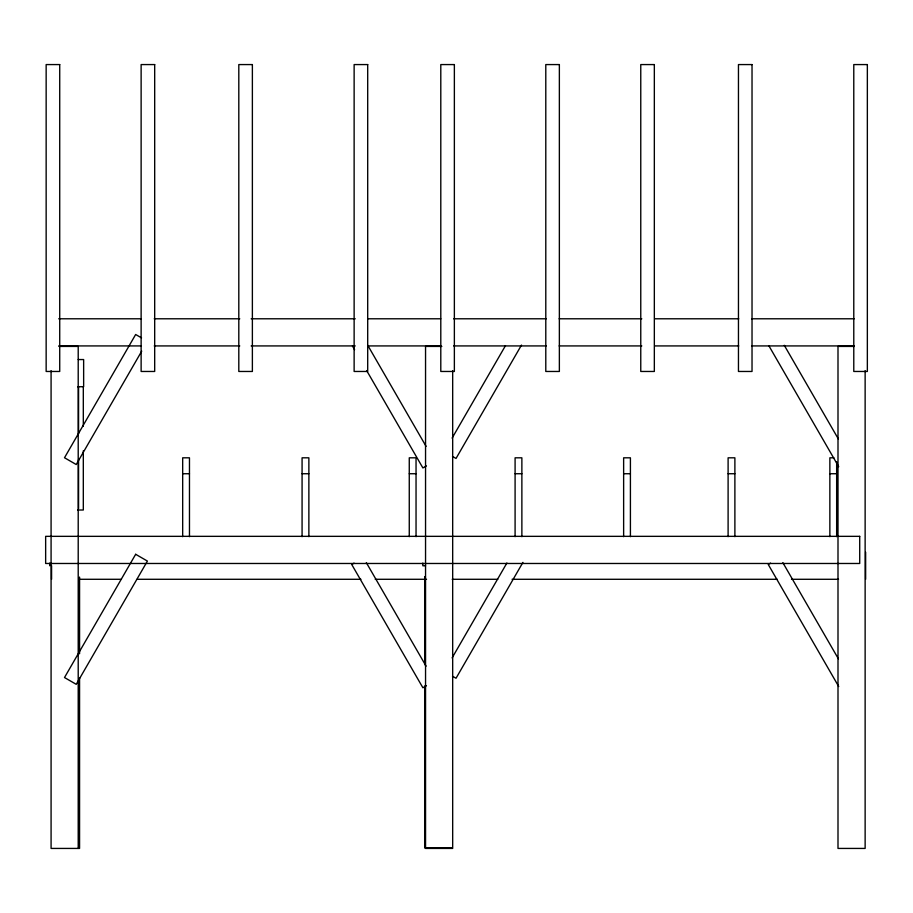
<?xml version="1.0" encoding="UTF-8"?>
<svg xmlns="http://www.w3.org/2000/svg" width="913" height="913" viewBox="0 0 913 913"><rect width="100%" height="100%" fill="white"/><g stroke="black" fill="none" stroke-linecap="round" stroke-linejoin="round"><path stroke-width="1.37" d="M141.72 351.14L76.247 464.534L64.503 457.744L135.66 334.5L141.538 337.89M452.106 438.114L505.471 345.673M521.494 345.068L456.032 458.452L452.506 456.42M452.106 657.908L506.898 563.001M522.921 562.397L456.032 678.245L452.506 676.213M426.417 465.915L422.89 467.947L366.672 370.587M354.084 563.138L351.733 564.496L422.89 687.751L426.417 685.709M770.606 563.138L768.255 564.496L838.705 686.519M58.706 318.785L141.389 318.785M154.229 318.785L239.765 318.785M251.166 318.785L355.248 318.785M368.076 318.785L440.785 318.785M453.613 318.785L546.282 318.785M559.121 318.785L641.805 318.785M654.632 318.785L738.754 318.785M751.582 318.785L854.226 318.785M58.706 345.924L141.389 345.924M154.229 345.924L239.765 345.924M251.166 345.924L355.248 345.924M368.076 345.924L440.785 345.924M453.613 345.924L546.282 345.924M559.121 345.924L641.805 345.924M654.632 345.924L738.754 345.924M751.582 345.924L854.226 345.924M59.219 346.415L78.21 346.415L78.21 848.428M441.824 346.415L425.549 346.415L425.549 848.428L452.677 848.428L452.677 370.667M854.283 346.415L837.997 346.415L837.997 848.428L865.136 848.428L865.136 370.667M78.21 359.551L83.642 359.551L83.642 386.69L77.651 386.758M833.934 457.812L829.86 457.812L829.86 536.661M182.68 473.733L189.47 473.733M302.077 473.733L308.868 473.733M409.264 473.733L416.043 473.733M515.092 473.733L521.871 473.733M623.636 473.733L630.415 473.733M728.106 473.733L734.885 473.733M829.86 473.733L836.65 473.733M77.651 510.013L83.311 510.013L83.311 450.805M425.549 565.775L422.833 565.775L422.833 563.07M78.666 579.287L121.429 579.287M137.121 579.287L360.943 579.287M375.209 579.287L426.531 579.287M452.186 579.287L497.813 579.287M512.067 579.287L777.248 579.287M791.503 579.287L838.545 579.287M451.821 847.926L424.682 847.926L424.682 685.96M784.278 345.308L838.362 438.982M768.974 345.936L838.705 466.714M782.852 562.648L838.362 658.775M367.745 345.308L426.097 446.377M352.441 345.936L354.575 349.633M366.33 562.648L426.097 666.17M865.638 552.148L865.638 579.287M836.65 461.795L836.65 536.661M734.885 536.661L734.885 457.812L728.106 457.812L728.106 536.661M630.415 536.661L630.415 457.812L623.636 457.812L623.636 536.661M521.871 536.661L521.871 457.812L515.092 457.812L515.092 536.661M424.682 576.571L424.682 664.653M416.043 536.661L416.043 457.812L409.264 457.812L409.264 536.661M308.868 536.661L308.868 457.812L302.077 457.812L302.077 536.661M189.47 536.661L189.47 457.812L182.68 457.812L182.68 536.661M83.311 386.758L83.311 426.428M79.568 577.073L79.568 653.788M79.568 677.937L79.568 848.428L51.082 848.428L51.082 370.667M78.564 386.815L78.564 433.869M78.564 459.068L78.564 508.655M51.573 565.718L51.573 579.287M49.724 563.07L49.724 565.775M135.66 554.294L64.503 677.537L76.247 684.328L147.404 561.073L135.66 554.294M59.722 64.572L46.152 64.572L46.152 371.465L59.722 371.465L59.722 64.572M154.685 64.572L141.127 64.572L141.127 371.465L154.685 371.465L154.685 64.572M252.376 64.572L238.807 64.572L238.807 371.465L252.376 371.465L252.376 64.572M367.699 64.572L354.13 64.572L354.13 371.465L367.699 371.465L367.699 64.572M454.366 64.572L440.796 64.572L440.796 371.465L454.366 371.465L454.366 64.572M559.361 64.572L545.791 64.572L545.791 371.465L559.361 371.465L559.361 64.572M654.336 64.572L640.766 64.572L640.766 371.465L654.336 371.465L654.336 64.572M752.027 64.572L738.457 64.572L738.457 371.465L752.027 371.465L752.027 64.572M867.35 64.572L853.781 64.572L853.781 371.465L867.35 371.465L867.35 64.572M859.715 536.342L45.65 536.342L45.65 563.481L859.715 563.481L859.715 536.342"/></g></svg>
